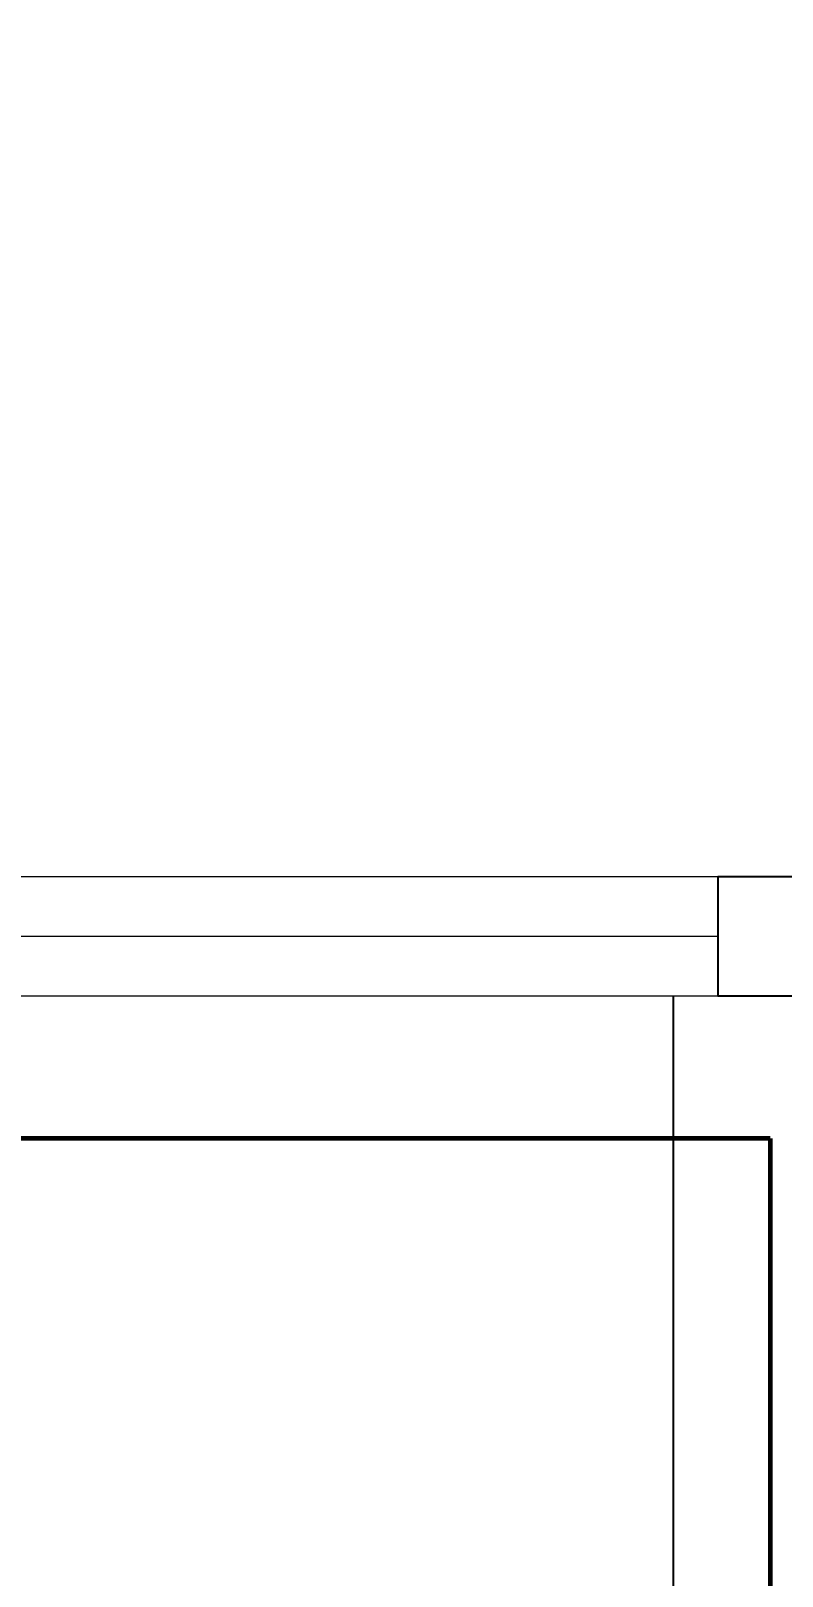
# Model space of a CAD drawing. Header units: millimetres. Extents: x 0 to 1680, y 0 to 594.
# Drawn here: x 582.53 to 592.58, y 519.82 to 540.48 of the extents above; entities that cross this region are included whole.
import ezdxf

# ---------------------------------------------------------------- set-up
doc = ezdxf.new("R2010")
doc.units = ezdxf.units.MM
for name, pattern in [('K5LT32792', [0]), ('K5LT_BASIC', [0]), ('K5LT_THIN', [0]), ('K5LT_THIN_INCLUDED_TO_HATCHING', [0])]:
    doc.linetypes.add(name, pattern=pattern)
doc.layers.add('Системный слой', color=7, linetype='Continuous')
doc.styles.add('KDIMTEXTSTYLE', font='GOST_AU.SHX', dxfattribs={"width": 0.96, "oblique": 15, "height": 5})
doc.dimstyles.new('KDIMSTYLE (0.02)', dxfattribs={"dimtxt": 5, "dimasz": 1, "dimexe": 2, "dimexo": 0, "dimgap": 1, "dimtad": 1, "dimlfac": 50, "dimtxsty": 'KDIMTEXTSTYLE', "dimsah": 1, "dimcen": 0, "dimdle": 1, "dimadec": 0, "dimazin": 0, "dimtfac": 0.667, "dimtmove": 0, "dimatfit": 3, "dimfxl": 0, "dimtvp": 1, "dimtolj": 1, "dimtzin": 0, "dimarcsym": 0})

# ---------------------------------------------------------------- blocks, each defined once
blk = doc.blocks.new('U192')
at = {"layer": 'Системный слой', "color": 150, "linetype": 'K5LT_BASIC', "lineweight": 25, "true_color": 0x0080ff}
for p, q in [((591.718, 529.177), (607.018, 529.177)), ((593.418, 527.577), (591.718, 527.577))]:
    blk.add_line(p, q, dxfattribs=at)
blk = doc.blocks.new('U256')
at = {"layer": 'Системный слой', "color": 5, "linetype": 'K5LT32792', "lineweight": 60, "true_color": 0x0000ff}
for q in [(562.418, 525.673), (592.418, 501.673)]:
    blk.add_line((592.418, 525.673), q, dxfattribs=at)
blk = doc.blocks.new('U1675')
at = {"layer": 'Системный слой', "color": 7, "linetype": 'K5LT_THIN_INCLUDED_TO_HATCHING', "lineweight": 13}
for p, q in [((570.718, 529.177), (591.718, 529.177)), ((570.718, 528.377), (591.718, 528.377)), ((591.718, 527.577), (570.718, 527.577))]:
    blk.add_line(p, q, dxfattribs=at)
at = {"layer": 'Системный слой', "color": 150, "linetype": 'K5LT_BASIC', "lineweight": 25, "true_color": 0x0080ff}
for p, q in [((570.718, 527.577), (570.718, 529.177)), ((591.718, 529.177), (591.718, 527.577))]:
    blk.add_line(p, q, dxfattribs=at)
blk = doc.blocks.new('U1689')
at = {"layer": 'Системный слой', "color": 7, "linetype": 'K5LT_THIN_INCLUDED_TO_HATCHING', "lineweight": 13}
for p, q in [((570.718, 529.177), (591.718, 529.177)), ((570.718, 528.377), (591.718, 528.377)), ((591.718, 527.577), (570.718, 527.577))]:
    blk.add_line(p, q, dxfattribs=at)
at = {"layer": 'Системный слой', "color": 150, "linetype": 'K5LT_BASIC', "lineweight": 25, "true_color": 0x0080ff}
for p, q in [((570.718, 527.577), (570.718, 529.177)), ((591.718, 529.177), (591.718, 527.577))]:
    blk.add_line(p, q, dxfattribs=at)
blk = doc.blocks.new('KDIMARROW_03')
at = {"layer": 'Системный слой', "color": 0, "linetype": 'K5LT_THIN', "lineweight": 13}
for p, q in [((-0.707, -0.707), (0.707, 0.707)), ((0, 0), (-1, 0)), ((0, 0), (1, 0))]:
    blk.add_line(p, q, dxfattribs=at)

msp = doc.modelspace()

# ---------------------------------------------------------------- block references
at = {"layer": 'Системный слой'}
for name in ['U192', 'U1675', 'U1689', 'U256']:
    msp.add_blockref(name, (0, 0), dxfattribs=at)

# ---------------------------------------------------------------- dimensions: what is measured, and where the dimension line sits
at = {"layer": 'Системный слой', "color": 7}
msp.add_linear_dim(base=(593.41796, 510.97487), p1=(591.11801, 527.57733), p2=(593.41796, 527.57733), location=(587.96248, 510.97487), dimstyle='KDIMSTYLE (0.02)', override={"dimexo": 0, "dimpost": '\\H2.5;\\W0.965;\\Q0;<>', "dimblk1": 'KDIMARROW_03', "dimblk2": 'KDIMARROW_03', "dimse1": 0, "dimse2": 0, "dimclrt": 7, "dimtolj": 1}, dxfattribs=at).render()

doc.saveas('drawing.dxf')
